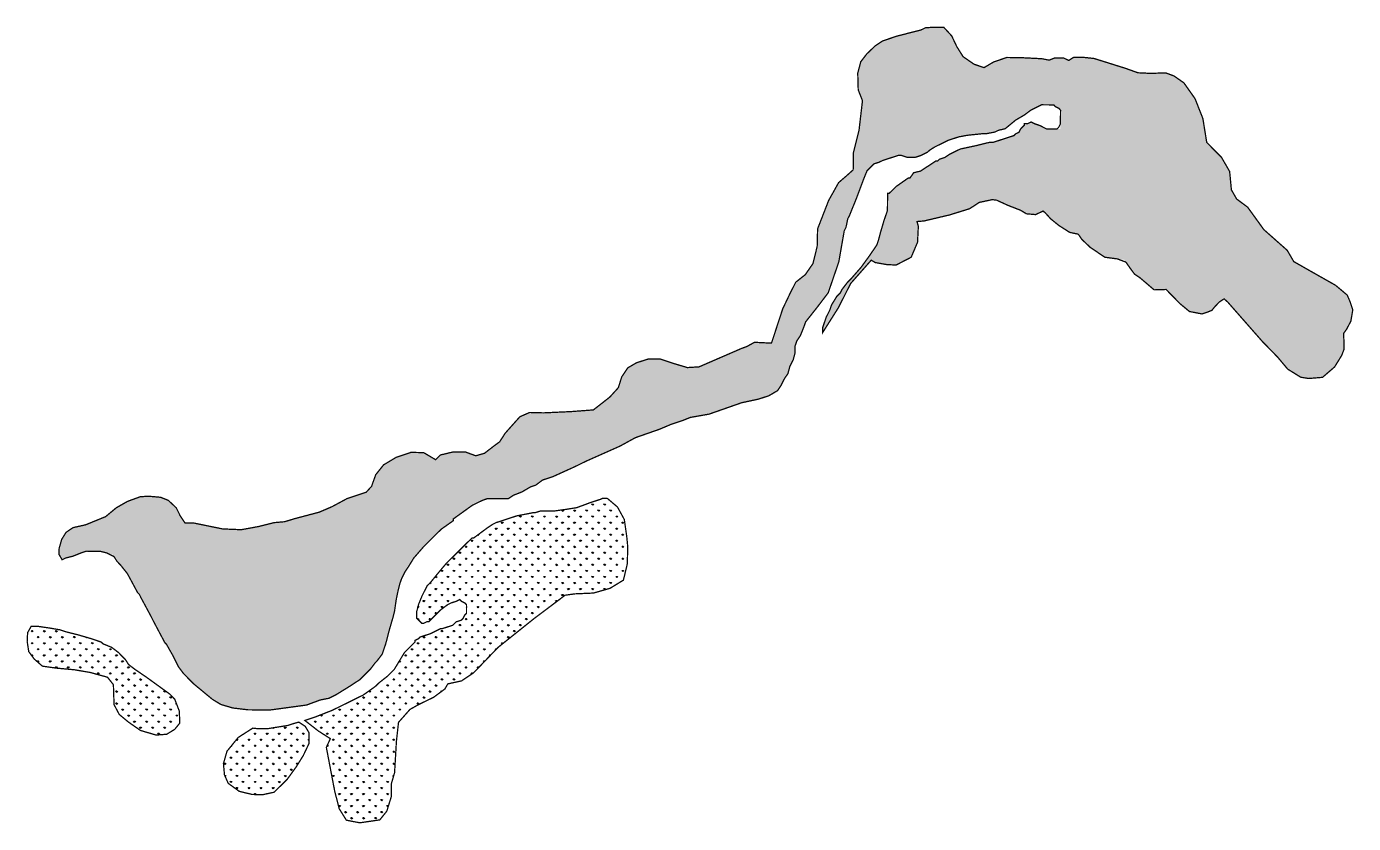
# Model space of a CAD drawing. Header units: metres. Extents: x 320779 to 338723, y 1791564 to 1830657.
# Drawn here: x 324860 to 327973, y 1817975 to 1819844 of the extents above; entities that cross this region are included whole.
import ezdxf

# ---------------------------------------------------------------- set-up
doc = ezdxf.new("R2010")
doc.units = ezdxf.units.M
doc.layers.add('MANGROOVES', color=112, linetype='Continuous')
pattern_1 = [(90, (0, 0), (-14.14213562, 14.14213562), [3.75, -24.53427126]), (45, (0, 0), (-14.14213562, 14.14213562), [3.75, -16.25]), (135, (0, 0), (-14.14213562, -14.14213562), [3.75, -16.25])]

msp = doc.modelspace()

# ---------------------------------------------------------------- hatches: boundary and pattern name
at = {"layer": 'MANGROOVES'}
h = msp.add_hatch(dxfattribs=at)
h.set_pattern_fill('GRASS', color=256, scale=20)
h.set_pattern_definition(pattern_1)
h.paths.add_polyline_path([(325364, 1818663.8), (325320, 1818665.6), (325253.6, 1818679.2), (325231.6, 1818679.7), (325220.5, 1818696.4), (325211.2, 1818715.2), (325192.5, 1818732.7), (325174.6, 1818739.8), (325146, 1818742.3), (325126.7, 1818741.1), (325096.7, 1818730.1), (325070.6, 1818715.2), (325045.7, 1818694.5), (324998.2, 1818675.1), (324969.2, 1818668.7), (324952.8, 1818657.6), (324942.6, 1818641.4), (324936.5, 1818620.3), (324936.2, 1818605.7), (324943.5, 1818593.3), (324952.2, 1818597.6), (324968.3, 1818601.5), (324998.5, 1818613.4), (325032.7, 1818613.2), (325061.6, 1818605.8), (325072.8, 1818588.9), (325080.7, 1818580.8), (325096.7, 1818560.6), (325120.6, 1818516.2), (325124.6, 1818512.2), (325128.6, 1818504.1), (325152.4, 1818459.8), (325156.4, 1818451.7), (325184.2, 1818399.3), (325188.2, 1818395.2), (325204.2, 1818367), (325208.1, 1818358.9), (325216.1, 1818342.8), (325228.1, 1818326.6), (325252, 1818302.4), (325296.1, 1818265.9), (325316.1, 1818253.8), (325344.2, 1818245.6), (325380.3, 1818241.3), (325432.6, 1818241.1), (325517.1, 1818252.6), (325549.3, 1818264.5), (325569.4, 1818268.4), (325585.6, 1818276.4), (325617.8, 1818296.3), (325642.1, 1818312.2), (325666.3, 1818336.2), (325678.5, 1818352.2), (325694.7, 1818372.3), (325702.8, 1818396.3), (325711.1, 1818428.5), (325719.3, 1818456.6), (325723.4, 1818472.6), (325727.5, 1818500.7), (325733.7, 1818530.9), (325739.9, 1818548.9), (325748, 1818565), (325756.1, 1818577), (325768.3, 1818597), (325792.6, 1818625), (325808.7, 1818641), (325812.8, 1818645), (325816.8, 1818649), (325833, 1818665), (325861.3, 1818684.9), (325861.3, 1818689), (325905.7, 1818720.9), (325937.9, 1818736.8), (325990.2, 1818736.5), (326002.3, 1818744.5), (326022.4, 1818752.4), (326042.6, 1818764.3), (326054.7, 1818768.3), (326070.8, 1818780.3), (326095, 1818788.2), (326147.4, 1818812), (326171.6, 1818823.9), (326252.2, 1818859.7), (326288.5, 1818879.6), (326344.9, 1818899.3), (326373.1, 1818911.2), (326397.3, 1818919.1), (326417.4, 1818927.1), (326461.7, 1818934.9), (326537.6, 1818961.5), (326577.3, 1818970), (326601.6, 1818977.9), (326621.9, 1818989.8), (326630.1, 1819001.9), (326638.3, 1819018), (326646.5, 1819030.1), (326650.7, 1819046.2), (326658.9, 1819062.3), (326663, 1819078.5), (326663.2, 1819100.7), (326675.5, 1819118.8), (326683.7, 1819139), (326687.9, 1819151.1), (326716.4, 1819187.2), (326740.9, 1819219.4), (326757.5, 1819267.8), (326765.8, 1819292), (326770, 1819316.2), (326778.5, 1819364.7), (326782.6, 1819372.7), (326786.8, 1819392.9), (326790.9, 1819400.9), (326807.3, 1819441.3), (326823.9, 1819485.6), (326832.1, 1819505.8), (326848.4, 1819521.8), (326860.5, 1819525.7), (326868.7, 1819529.7), (326880.8, 1819533.7), (326893, 1819537.6), (326909.2, 1819542.9), (326925.3, 1819537.4), (326945.5, 1819537.2), (326957.7, 1819541.2), (326973.9, 1819549.1), (326978, 1819553.1), (326990.2, 1819561.1), (327022.7, 1819577.1), (327047, 1819585), (327067.2, 1819588.8), (327103.6, 1819592.6), (327111.7, 1819592.5), (327132, 1819596.4), (327140.1, 1819600.4), (327156.3, 1819604.3), (327180.7, 1819624.4), (327201, 1819636.3), (327217.2, 1819648.3), (327241.6, 1819660.3), (327269.9, 1819660.1), (327273.9, 1819656), (327286, 1819649.8), (327285.6, 1819603.3), (327253.3, 1819603.6), (327237.2, 1819611.8), (327215.4, 1819619.2), (327200.8, 1819612.1), (327192.7, 1819604.1), (327188.5, 1819596), (327180.4, 1819592), (327176.4, 1819588), (327127.7, 1819572.2), (327119.6, 1819572.3), (327103.4, 1819568.4), (327087.2, 1819564.4), (327050.8, 1819556.6), (327026.4, 1819544.7), (327014.3, 1819536.7), (327002.1, 1819532.7), (326998, 1819528.7), (326994, 1819528.8), (326981.8, 1819520.8), (326957.4, 1819504.8), (326941.2, 1819500.9), (326933, 1819488.8), (326929, 1819488.8), (326900.5, 1819468.8), (326880.2, 1819448.8), (326879.9, 1819412.4), (326871.6, 1819388.2), (326863.3, 1819360), (326856.6, 1819334.1), (326838.7, 1819307.6), (326818.2, 1819279.4), (326793.7, 1819251.3), (326785.6, 1819243.3), (326773.3, 1819227.2), (326769.2, 1819219.2), (326761.1, 1819211.1), (326748.8, 1819191), (326744.7, 1819178.9), (326736.5, 1819162.8), (326732.3, 1819150.7), (326728.2, 1819138.6), (326728.1, 1819126.5), (326764.8, 1819184.4), (326793.5, 1819241.1), (326841.9, 1819295.9), (326851.3, 1819290.3), (326879.2, 1819285.4), (326900.4, 1819284.6), (326935.6, 1819302.8), (326950.5, 1819337.9), (326952.4, 1819375.4), (326949.2, 1819386.5), (326965.4, 1819387.8), (327025.6, 1819402), (327072.7, 1819416.6), (327095.4, 1819431.4), (327131, 1819438.9), (327162.7, 1819424.4), (327192.2, 1819413), (327205.9, 1819404.7), (327227.4, 1819402.8), (327246, 1819411.5), (327262.9, 1819392.8), (327282.4, 1819377.1), (327307.5, 1819361.1), (327327.7, 1819356.8), (327335.6, 1819345), (327356, 1819325.7), (327390, 1819302.8), (327435.6, 1819296.7), (327450.8, 1819275.1), (327459.6, 1819263.3), (327472.9, 1819254.2), (327505.6, 1819226.3), (327533.7, 1819227.2), (327566.1, 1819194.1), (327588.5, 1819175.5), (327618.2, 1819169.8), (327629.2, 1819173.5), (327641, 1819178.2), (327655.6, 1819195.9), (327669.9, 1819205.2), (327678.8, 1819197.1), (327699.1, 1819174), (327759.4, 1819105.4), (327795.3, 1819068.6), (327819, 1819040.4), (327849.6, 1819021.4), (327868.3, 1819018.4), (327900.7, 1819021.1), (327929, 1819045.5), (327945.4, 1819072), (327950.8, 1819085.8), (327950.8, 1819108.7), (327950.2, 1819124.2), (327957.2, 1819134), (327967.2, 1819152.9), (327971.7, 1819179.3), (327966, 1819196.8), (327958.7, 1819214), (327931.3, 1819237), (327881.6, 1819265.1), (327833.2, 1819292.6), (327817.9, 1819319), (327763, 1819367.6), (327725, 1819420.2), (327699.3, 1819439.3), (327686.9, 1819460.8), (327682.8, 1819503.9), (327663.8, 1819536.8), (327629, 1819572.1), (327620, 1819628), (327601.6, 1819674.7), (327575.4, 1819711.8), (327552.1, 1819728), (327532.8, 1819735.2), (327497.8, 1819734), (327467.6, 1819735.4), (327438.5, 1819745.8), (327403.4, 1819756.8), (327364.8, 1819768.9), (327337.1, 1819771.9), (327316.2, 1819771.3), (327305.2, 1819764.3), (327293.6, 1819769.9), (327273, 1819770.4), (327259.3, 1819765), (327242.2, 1819768.4), (327194.3, 1819770.8), (327159.8, 1819771.3), (327128.7, 1819760.6), (327106.6, 1819747.5), (327083, 1819755.5), (327057.4, 1819773.2), (327042.7, 1819796.6), (327030.6, 1819822), (327012, 1819842.1), (326990, 1819842.3), (326969.2, 1819841), (326958.6, 1819835.8), (326901.3, 1819821.2), (326868.3, 1819809.9), (326850.8, 1819798.2), (326831.2, 1819779.4), (326817.3, 1819761.3), (326810.2, 1819734.5), (326811.3, 1819695.4), (326821.3, 1819669.9), (326813.2, 1819600.4), (326799.8, 1819546.9), (326799.5, 1819507.7), (326783.1, 1819493.1), (326765.4, 1819477.9), (326741.9, 1819435.9), (326716, 1819369.3), (326715, 1819328.1), (326705.1, 1819287.9), (326687.2, 1819262), (326664.8, 1819244.3), (326651.9, 1819219), (326634.2, 1819181.9), (326607.8, 1819101.3), (326568.1, 1819103.3), (326549.3, 1819093.1), (326537.8, 1819089), (326437.9, 1819045.7), (326410.6, 1819044), (326377.6, 1819053.8), (326347.4, 1819063.9), (326318.5, 1819064), (326291.1, 1819055.3), (326270.7, 1819043.4), (326256.5, 1819022.4), (326248.5, 1818996.9), (326228.4, 1818974.7), (326189.9, 1818944.7), (326137.8, 1818940.8), (326072.9, 1818937.8), (326040.3, 1818938.7), (326017.5, 1818928.7), (326001.2, 1818910.5), (325983.2, 1818890.3), (325970, 1818869.9), (325957.5, 1818860.8), (325934.5, 1818843), (325913.9, 1818837.1), (325890.5, 1818845.8), (325860.3, 1818846), (325830.6, 1818838.9), (325819.9, 1818827.9), (325791.8, 1818844.5), (325762, 1818845.2), (325727.6, 1818833.7), (325697.8, 1818815.9), (325679.2, 1818792.6), (325669.5, 1818765.5), (325657, 1818751.7), (325612.3, 1818736.9), (325576.8, 1818717.8), (325546.7, 1818704.9), (325489.9, 1818689.9), (325465.4, 1818682.5), (325440.4, 1818680.3), (325405.2, 1818671.4)])
h = msp.add_hatch(dxfattribs=at)
h.set_pattern_fill('GRASS', color=256, scale=20)
h.set_pattern_definition(pattern_1)
h.paths.add_polyline_path([(326229, 1818526.3), (326260.4, 1818545.5), (326269.5, 1818583.5), (326270.6, 1818623.3), (326268.2, 1818647.9), (326262.5, 1818687.7), (326246.5, 1818717), (326222.9, 1818737), (326211.3, 1818737.3), (326207.3, 1818735.3), (326183.1, 1818727.4), (326150.9, 1818715.5), (326126.7, 1818711.6), (326098.6, 1818707.7), (326066.4, 1818707.9), (326054.3, 1818704), (326050.3, 1818704), (326030.2, 1818700.1), (326010.1, 1818696.2), (325985.9, 1818688.3), (325973.8, 1818684.3), (325961.7, 1818680.4), (325953.7, 1818676.4), (325941.6, 1818668.4), (325909.3, 1818644.5), (325905.2, 1818644.5), (325872.9, 1818612.5), (325844.6, 1818584.5), (325824.4, 1818560.5), (325808.2, 1818540.5), (325800.1, 1818532.5), (325787.9, 1818508.4), (325779.7, 1818488.4), (325775.6, 1818472.3), (325775.6, 1818464.3), (325775.5, 1818456.2), (325783.5, 1818448.2), (325787.5, 1818444.1), (325791.5, 1818444.1), (325799.6, 1818448.1), (325803.6, 1818448), (325811.7, 1818456), (325823.8, 1818468), (325831.9, 1818476), (325848.1, 1818488), (325856.1, 1818492), (325868.2, 1818495.9), (325876.3, 1818499.9), (325880.3, 1818495.9), (325888.3, 1818491.8), (325892.3, 1818487.8), (325892.3, 1818483.7), (325892.3, 1818479.7), (325892.2, 1818467.6), (325888.1, 1818463.6), (325884.1, 1818455.6), (325880, 1818451.6), (325868, 1818447.7), (325859.9, 1818439.7), (325835.7, 1818431.8), (325831.7, 1818431.8), (325823.6, 1818427.8), (325815.6, 1818423.9), (325807.5, 1818419.9), (325783.3, 1818412), (325779.3, 1818408), (325771.2, 1818404), (325771.2, 1818400), (325746.9, 1818376), (325722.6, 1818335.9), (325706.4, 1818319.9), (325686.2, 1818304), (325678.1, 1818296), (325649.9, 1818276), (325585.4, 1818244.2), (325577.3, 1818240.2), (325537, 1818224.4), (325512.9, 1818216.5), (325544.8, 1818191.6), (325572.8, 1818173.7), (325563.4, 1818153.4), (325582.8, 1818051.5), (325593.6, 1818009.3), (325610.4, 1817982.5), (325641.8, 1817976.4), (325688.8, 1817983.2), (325705.2, 1818003.6), (325716, 1818038.3), (325716.2, 1818068.9), (325723.5, 1818093.8), (325727.8, 1818167.4), (325732.7, 1818211.9), (325759.5, 1818242.2), (325777.7, 1818252.5), (325815.5, 1818271), (325841.6, 1818290.3), (325848.4, 1818302.2), (325880.7, 1818309.2), (325908.8, 1818328.1), (325937.4, 1818357.7), (325966.5, 1818388), (326050.9, 1818455.4), (326123.6, 1818510.1), (326146.3, 1818513.3), (326190.2, 1818515.2)])
h = msp.add_hatch(dxfattribs=at)
h.set_pattern_fill('GRASS', color=256, scale=20)
h.set_pattern_definition(pattern_1)
h.paths.add_polyline_path([(325167.6, 1818298.8), (325139.6, 1818319.1), (325115.5, 1818335.3), (325099.5, 1818347.5), (325091.6, 1818359.6), (325087.6, 1818363.6), (325079.6, 1818371.7), (325075.6, 1818375.8), (325059.6, 1818387.9), (325039.5, 1818396.1), (325035.5, 1818400.1), (325011.4, 1818408.3), (324983.3, 1818416.5), (324951.2, 1818424.7), (324939.2, 1818428.8), (324915.1, 1818433), (324887, 1818437.1), (324878.9, 1818437.2), (324870.9, 1818437.2), (324862.5, 1818422.3), (324861.5, 1818401.5), (324865.2, 1818377.8), (324878.2, 1818360.3), (324897.2, 1818343.8), (324929.1, 1818339.2), (324972.2, 1818335.3), (325009.2, 1818329), (325049.9, 1818317.8), (325063.8, 1818300.3), (325065.3, 1818253.5), (325077.5, 1818230.5), (325098.8, 1818212.8), (325127.4, 1818192.9), (325164.3, 1818182.1), (325188.9, 1818184.1), (325207.6, 1818195.5), (325219.4, 1818210.1), (325218.5, 1818238.2), (325207.6, 1818266.4), (325199.6, 1818274.5), (325195.6, 1818278.6)])
h = msp.add_hatch(dxfattribs=at)
h.set_pattern_fill('GRASS', color=256, scale=20)
h.set_pattern_definition(pattern_1)
h.paths.add_polyline_path([(325493, 1818108), (325509.3, 1818134.2), (325522.6, 1818162.1), (325522.8, 1818187.5), (325513.9, 1818202.5), (325498.8, 1818212.5), (325484.7, 1818208.6), (325472.6, 1818204.6), (325424.3, 1818196.9), (325404.2, 1818197), (325390.8, 1818198.4), (325356.7, 1818176.6), (325330.2, 1818144.1), (325322, 1818115.3), (325324.4, 1818088.6), (325333.2, 1818069), (325359, 1818050.2), (325389.5, 1818042.8), (325414.1, 1818042.3), (325440.9, 1818048.1), (325471.6, 1818078.4)])

# ---------------------------------------------------------------- linework, layer by layer
at = {"layer": 'MANGROOVES', "flags": 128}
msp.add_lwpolyline([(326536.8, 1818961.2, 3.03, 3.03, 0), (326540.9, 1818962.2, 3.03, 3.03, 0), (326577.3, 1818970, 3.03, 3.03, 0), (326601.6, 1818977.9, 3.03, 3.03, 0), (326621.9, 1818989.8, 3.03, 3.03, 0), (326630.1, 1819001.9, 3.03, 3.03, 0), (326638.3, 1819018, 3.03, 3.03, 0), (326646.5, 1819030.1, 3.03, 3.03, 0), (326650.7, 1819046.2, 3.03, 3.03, 0), (326658.9, 1819062.3, 3.03, 3.03, 0), (326663, 1819078.5, 3.03, 3.03, 0), (326663.2, 1819094.6, 3.03, 3.03, 0), (326667.3, 1819106.7, 3.03, 3.03, 0), (326675.5, 1819118.8, 3.03, 3.03, 0), (326683.7, 1819139, 3.03, 3.03, 0), (326687.9, 1819151.1, 3.03, 3.03, 0), (326716.4, 1819187.2, 3.03, 3.03, 0), (326740.9, 1819219.4, 3.03, 3.03, 0), (326757.5, 1819267.8, 3.03, 3.03, 0), (326765.8, 1819292, 3.03, 3.03, 0), (326770, 1819316.2, 3.03, 3.03, 0), (326778.5, 1819364.7, 3.03, 3.03, 0), (326782.6, 1819372.7, 3.03, 3.03, 0), (326786.8, 1819392.9, 3.03, 3.03, 0), (326790.9, 1819400.9, 3.03, 3.03, 0), (326807.3, 1819441.3, 3.03, 3.03, 0), (326823.9, 1819485.6, 3.03, 3.03, 0), (326832.1, 1819505.8, 3.03, 3.03, 0), (326840.2, 1819513.8, 3.03, 3.03, 0), (326848.4, 1819521.8, 3.03, 3.03, 0), (326860.5, 1819525.7, 3.03, 3.03, 0), (326868.7, 1819529.7, 3.03, 3.03, 0), (326880.8, 1819533.7, 3.03, 3.03, 0), (326893, 1819537.6, 3.03, 3.03, 0), (326905.1, 1819541.6, 3.03, 3.03, 0), (326913.2, 1819541.5, 3.03, 3.03, 0), (326925.3, 1819537.4, 3.03, 3.03, 0), (326945.5, 1819537.2, 3.03, 3.03, 0), (326957.7, 1819541.2, 3.03, 3.03, 0), (326973.9, 1819549.1, 3.03, 3.03, 0), (326978, 1819553.1, 3.03, 3.03, 0), (326990.2, 1819561.1, 3.03, 3.03, 0), (327022.7, 1819577.1, 3.03, 3.03, 0), (327047, 1819585, 3.03, 3.03, 0), (327067.2, 1819588.8, 3.03, 3.03, 0), (327103.6, 1819592.6, 3.03, 3.03, 0), (327111.7, 1819592.5, 3.03, 3.03, 0), (327132, 1819596.4, 3.03, 3.03, 0), (327140.1, 1819600.4, 3.03, 3.03, 0), (327156.3, 1819604.3, 3.03, 3.03, 0), (327180.7, 1819624.4, 3.03, 3.03, 0), (327201, 1819636.3, 3.03, 3.03, 0), (327217.2, 1819648.3, 3.03, 3.03, 0), (327241.6, 1819660.3, 3.03, 3.03, 0), (327269.9, 1819660.1, 3.03, 3.03, 0), (327273.9, 1819656, 3.03, 3.03, 0), (327282, 1819651.9, 3.03, 3.03, 0), (327286, 1819647.8, 3.03, 3.03, 0), (327285.7, 1819615.5, 3.03, 3.03, 0), (327281.6, 1819607.4, 3.03, 3.03, 0), (327277.5, 1819603.4, 3.03, 3.03, 0), (327253.3, 1819603.6, 3.03, 3.03, 0), (327237.2, 1819611.8, 3.03, 3.03, 0), (327225.1, 1819615.9, 3.03, 3.03, 0), (327217, 1819620, 3.03, 3.03, 0), (327208.9, 1819616.1, 3.03, 3.03, 0), (327200.8, 1819616.1, 3.03, 3.03, 0), (327200.8, 1819612.1, 3.03, 3.03, 0), (327192.7, 1819604.1, 3.03, 3.03, 0), (327188.5, 1819596, 3.03, 3.03, 0), (327180.4, 1819592, 3.03, 3.03, 0), (327176.4, 1819588, 3.03, 3.03, 0), (327127.7, 1819572.2, 3.03, 3.03, 0), (327119.6, 1819572.3, 3.03, 3.03, 0), (327103.4, 1819568.4, 3.03, 3.03, 0), (327087.2, 1819564.4, 3.03, 3.03, 0), (327050.8, 1819556.6, 3.03, 3.03, 0), (327026.4, 1819544.7, 3.03, 3.03, 0), (327014.3, 1819536.7, 3.03, 3.03, 0), (327002.1, 1819532.7, 3.03, 3.03, 0), (326998, 1819528.7, 3.03, 3.03, 0), (326994, 1819528.8, 3.03, 3.03, 0), (326981.8, 1819520.8, 3.03, 3.03, 0), (326957.4, 1819504.8, 3.03, 3.03, 0), (326941.2, 1819500.9, 3.03, 3.03, 0), (326933, 1819488.8, 3.03, 3.03, 0), (326929, 1819488.8, 3.03, 3.03, 0), (326900.5, 1819468.8, 3.03, 3.03, 0), (326884.2, 1819452.8, 3.03, 3.03, 0), (326880.2, 1819452.8, 3.03, 3.03, 0), (326879.9, 1819412.4, 3.03, 3.03, 0), (326871.6, 1819388.2, 3.03, 3.03, 0), (326863.3, 1819360, 3.03, 3.03, 0), (326859.1, 1819343.8, 3.03, 3.03, 0), (326855, 1819331.7, 3.03, 3.03, 0), (326838.7, 1819307.6, 3.03, 3.03, 0), (326818.2, 1819279.4, 3.03, 3.03, 0), (326793.7, 1819251.3, 3.03, 3.03, 0), (326785.6, 1819243.3, 3.03, 3.03, 0), (326773.3, 1819227.2, 3.03, 3.03, 0), (326769.2, 1819219.2, 3.03, 3.03, 0), (326761.1, 1819211.1, 3.03, 3.03, 0), (326748.8, 1819191, 3.03, 3.03, 0), (326744.7, 1819178.9, 3.03, 3.03, 0), (326736.5, 1819162.8, 3.03, 3.03, 0), (326732.3, 1819150.7, 3.03, 3.03, 0), (326728.2, 1819138.6, 3.03, 3.03, 0), (326728.1, 1819126.5, 3.03, 3.03, 0), (326764.8, 1819184.4, 3.03, 3.03, 0), (326793.5, 1819241.1, 3.03, 3.03, 0), (326841.9, 1819295.9, 3.03, 3.03, 0), (326851.3, 1819290.3, 3.03, 3.03, 0), (326879.2, 1819285.4, 3.03, 3.03, 0), (326900.4, 1819284.6, 3.03, 3.03, 0), (326935.6, 1819302.8, 3.03, 3.03, 0), (326950.5, 1819337.9, 3.03, 3.03, 0), (326952.4, 1819375.4, 3.03, 3.03, 0), (326949.2, 1819386.5, 3.03, 3.03, 0), (326965.4, 1819387.8, 3.03, 3.03, 0), (327025.6, 1819402, 3.03, 3.03, 0), (327072.7, 1819416.6, 3.03, 3.03, 0), (327095.4, 1819431.4, 3.03, 3.03, 0), (327126.1, 1819437.9, 3.03, 3.03, 0), (327136.1, 1819436.6, 3.03, 3.03, 0), (327162.7, 1819424.4, 3.03, 3.03, 0), (327192.2, 1819413, 3.03, 3.03, 0), (327205.9, 1819404.7, 3.03, 3.03, 0), (327227.4, 1819402.8, 3.03, 3.03, 0), (327245.1, 1819411.1, 3.03, 3.03, 0), (327250.4, 1819406.7, 3.03, 3.03, 0), (327262.9, 1819392.8, 3.03, 3.03, 0), (327282.4, 1819377.1, 3.03, 3.03, 0), (327307.5, 1819361.1, 3.03, 3.03, 0), (327327.7, 1819356.8, 3.03, 3.03, 0), (327335.6, 1819345, 3.03, 3.03, 0), (327356, 1819325.7, 3.03, 3.03, 0), (327390, 1819302.8, 3.03, 3.03, 0), (327419.8, 1819298.8, 3.03, 3.03, 0), (327439.4, 1819291.3, 3.03, 3.03, 0), (327450.8, 1819275.1, 3.03, 3.03, 0), (327459.6, 1819263.3, 3.03, 3.03, 0), (327472.9, 1819254.2, 3.03, 3.03, 0), (327505.6, 1819226.3, 3.03, 3.03, 0), (327533.7, 1819227.2, 3.03, 3.03, 0), (327566.1, 1819194.1, 3.03, 3.03, 0), (327588.5, 1819175.5, 3.03, 3.03, 0), (327618.2, 1819169.8, 3.03, 3.03, 0), (327629.2, 1819173.5, 3.03, 3.03, 0), (327641, 1819178.2, 3.03, 3.03, 0), (327648.2, 1819186.9, 3.03, 3.03, 0), (327658.5, 1819197.8, 3.03, 3.03, 0), (327669.9, 1819205.2, 3.03, 3.03, 0), (327678.8, 1819197.1, 3.03, 3.03, 0), (327699.1, 1819174, 3.03, 3.03, 0), (327759.4, 1819105.4, 3.03, 3.03, 0), (327795.3, 1819068.6, 3.03, 3.03, 0), (327819, 1819040.4, 3.03, 3.03, 0), (327849.6, 1819021.4, 3.03, 3.03, 0), (327868.3, 1819018.4, 3.03, 3.03, 0), (327900.7, 1819021.1, 3.03, 3.03, 0), (327929, 1819045.5, 3.03, 3.03, 0), (327945.4, 1819072, 3.03, 3.03, 0), (327950.8, 1819085.8, 3.03, 3.03, 0), (327950.8, 1819108.7, 3.03, 3.03, 0), (327950.2, 1819124.2, 3.03, 3.03, 0), (327957.2, 1819134, 3.03, 3.03, 0), (327967.2, 1819152.9, 3.03, 3.03, 0), (327971.7, 1819179.3, 3.03, 3.03, 0), (327966, 1819196.8, 3.03, 3.03, 0), (327958.7, 1819214, 3.03, 3.03, 0), (327931.3, 1819237, 3.03, 3.03, 0), (327881.6, 1819265.1, 3.03, 3.03, 0), (327833.2, 1819292.6, 3.03, 3.03, 0), (327817.9, 1819319, 3.03, 3.03, 0), (327763, 1819367.6, 3.03, 3.03, 0), (327725, 1819420.2, 3.03, 3.03, 0), (327699.3, 1819439.3, 3.03, 3.03, 0), (327686.9, 1819460.8, 3.03, 3.03, 0), (327682.8, 1819503.9, 3.03, 3.03, 0), (327663.8, 1819536.8, 3.03, 3.03, 0), (327629, 1819572.1, 3.03, 3.03, 0), (327620, 1819628, 3.03, 3.03, 0), (327601.6, 1819674.7, 3.03, 3.03, 0), (327575.4, 1819711.8, 3.03, 3.03, 0), (327552.1, 1819728, 3.03, 3.03, 0), (327532.8, 1819735.2, 3.03, 3.03, 0), (327497.8, 1819734, 3.03, 3.03, 0), (327467.6, 1819735.4, 3.03, 3.03, 0), (327438.5, 1819745.8, 3.03, 3.03, 0), (327403.4, 1819756.8, 3.03, 3.03, 0), (327364.8, 1819768.9, 3.03, 3.03, 0), (327337.1, 1819771.9, 3.03, 3.03, 0), (327316.2, 1819771.3, 3.03, 3.03, 0), (327305.2, 1819764.3, 3.03, 3.03, 0), (327293.6, 1819769.9, 3.03, 3.03, 0), (327273, 1819770.4, 3.03, 3.03, 0), (327259.3, 1819765, 3.03, 3.03, 0), (327242.2, 1819768.4, 3.03, 3.03, 0), (327194.3, 1819770.8, 3.03, 3.03, 0), (327159.8, 1819771.3, 3.03, 3.03, 0), (327128.7, 1819760.6, 3.03, 3.03, 0), (327106.6, 1819747.5, 3.03, 3.03, 0), (327083, 1819755.5, 3.03, 3.03, 0), (327057.4, 1819773.2, 3.03, 3.03, 0), (327042.7, 1819796.6, 3.03, 3.03, 0), (327030.6, 1819822, 3.03, 3.03, 0), (327012, 1819842.1, 3.03, 3.03, 0), (326990, 1819842.3, 3.03, 3.03, 0), (326969.2, 1819841, 3.03, 3.03, 0), (326958.6, 1819835.8, 3.03, 3.03, 0), (326901.3, 1819821.2, 3.03, 3.03, 0), (326868.3, 1819809.9, 3.03, 3.03, 0), (326850.8, 1819798.2, 3.03, 3.03, 0), (326831.2, 1819779.4, 3.03, 3.03, 0), (326817.3, 1819761.3, 3.03, 3.03, 0), (326810.2, 1819734.5, 3.03, 3.03, 0), (326811.3, 1819695.4, 3.03, 3.03, 0), (326821.3, 1819669.9, 3.03, 3.03, 0), (326813.2, 1819600.4, 3.03, 3.03, 0), (326799.8, 1819546.9, 3.03, 3.03, 0), (326799.5, 1819507.7, 3.03, 3.03, 0), (326783.1, 1819493.1, 3.03, 3.03, 0), (326765.4, 1819477.9, 3.03, 3.03, 0), (326741.9, 1819435.9, 3.03, 3.03, 0), (326716, 1819369.3, 3.03, 3.03, 0), (326715, 1819328.1, 3.03, 3.03, 0), (326705.1, 1819287.9, 3.03, 3.03, 0), (326687.2, 1819262, 3.03, 3.03, 0), (326664.8, 1819244.3, 3.03, 3.03, 0), (326651.9, 1819219, 3.03, 3.03, 0), (326634.2, 1819181.9, 3.03, 3.03, 0), (326607.8, 1819101.3, 3.03, 3.03, 0), (326568.1, 1819103.3, 3.03, 3.03, 0), (326549.3, 1819093.1, 3.03, 3.03, 0), (326537.8, 1819089, 3.02, 3.02, 0), (326437.9, 1819045.7, 3.02, 3.02, 0), (326410.6, 1819044, 3.02, 3.02, 0), (326377.6, 1819053.8, 3.02, 3.02, 0), (326347.4, 1819063.9, 3.02, 3.02, 0), (326318.5, 1819064, 3.02, 3.02, 0), (326291.1, 1819055.3, 3.02, 3.02, 0), (326270.7, 1819043.4, 3.02, 3.02, 0), (326256.5, 1819022.4, 3.02, 3.02, 0), (326248.5, 1818996.9, 3.02, 3.02, 0), (326228.4, 1818974.7, 3.02, 3.02, 0), (326189.9, 1818944.7, 3.02, 3.02, 0), (326137.8, 1818940.8, 3.02, 3.02, 0), (326072.9, 1818937.8, 3.02, 3.02, 0), (326040.3, 1818938.7, 3.02, 3.02, 0), (326017.5, 1818928.7, 3.02, 3.02, 0), (326001.2, 1818910.5, 3.02, 3.02, 0), (325983.2, 1818890.3, 3.02, 3.02, 0), (325970, 1818869.9, 3.02, 3.02, 0), (325957.5, 1818860.8, 3.02, 3.02, 0), (325934.5, 1818843, 3.02, 3.02, 0), (325913.9, 1818837.1, 3.02, 3.02, 0), (325890.5, 1818845.8, 3.02, 3.02, 0), (325860.3, 1818846, 3.02, 3.02, 0), (325830.6, 1818838.9, 3.02, 3.02, 0), (325819.9, 1818827.9, 3.02, 3.02, 0), (325791.8, 1818844.5, 3.02, 3.02, 0), (325762, 1818845.2, 3.02, 3.02, 0), (325727.6, 1818833.7, 3.02, 3.02, 0), (325697.8, 1818815.9, 3.02, 3.02, 0), (325679.2, 1818792.6, 3.02, 3.02, 0), (325669.5, 1818765.5, 3.02, 3.02, 0), (325657, 1818751.7, 3.02, 3.02, 0), (325612.3, 1818736.9, 3.02, 3.02, 0), (325576.8, 1818717.8, 3.02, 3.02, 0), (325546.7, 1818704.9, 3.02, 3.02, 0), (325489.9, 1818689.9, 3.02, 3.02, 0), (325465.4, 1818682.5, 3.02, 3.02, 0), (325440.4, 1818680.3, 3.02, 3.02, 0), (325405.2, 1818671.4, 3.02, 3.02, 0), (325364, 1818663.8, 3.02, 3.02, 0), (325320, 1818665.6, 3.02, 3.02, 0), (325253.6, 1818679.2, 3.02, 3.02, 0), (325231.6, 1818679.7, 3.02, 3.02, 0), (325220.5, 1818696.4, 3.02, 3.02, 0), (325211.2, 1818715.2, 3.02, 3.02, 0), (325192.5, 1818732.7, 3.02, 3.02, 0), (325174.6, 1818739.8, 3.02, 3.02, 0), (325146, 1818742.3, 3.02, 3.02, 0), (325126.7, 1818741.1, 3.02, 3.02, 0), (325096.7, 1818730.1, 3.02, 3.02, 0), (325070.6, 1818715.2, 3.02, 3.02, 0), (325045.7, 1818694.5, 3.02, 3.02, 0), (324998.2, 1818675.1, 3.02, 3.02, 0), (324969.2, 1818668.7, 3.02, 3.02, 0), (324952.8, 1818657.6, 3.02, 3.02, 0), (324942.6, 1818641.4, 3.02, 3.02, 0), (324936.5, 1818620.3, 3.02, 3.02, 0), (324936.2, 1818605.7, 3.02, 3.02, 0), (324943.5, 1818593.3, 3.02, 3.02, 0), (324952.2, 1818597.6, 3.02, 3.02, 0), (324968.3, 1818601.5, 3.02, 3.02, 0), (324988.4, 1818609.5, 3.02, 3.02, 0), (325000.5, 1818613.4, 3.02, 3.02, 0), (325032.7, 1818613.2, 3.02, 3.02, 0), (325048.7, 1818609.1, 3.02, 3.02, 0), (325064.8, 1818601, 3.02, 3.02, 0), (325072.8, 1818588.9, 3.02, 3.02, 0), (325080.7, 1818580.8, 3.02, 3.02, 0), (325096.7, 1818560.6, 3.02, 3.02, 0), (325120.6, 1818516.2, 3.02, 3.02, 0), (325124.6, 1818512.2, 3.02, 3.02, 0), (325128.6, 1818504.1, 3.02, 3.02, 0), (325152.4, 1818459.8, 3.02, 3.02, 0), (325156.4, 1818451.7, 3.02, 3.02, 0), (325184.2, 1818399.3, 3.02, 3.02, 0), (325188.2, 1818395.2, 3.02, 3.02, 0), (325204.2, 1818367, 3.02, 3.02, 0), (325208.1, 1818358.9, 3.02, 3.02, 0), (325216.1, 1818342.8, 3.02, 3.02, 0), (325228.1, 1818326.6, 3.02, 3.02, 0), (325252, 1818302.4, 3.02, 3.02, 0), (325296.1, 1818265.9, 3.02, 3.02, 0), (325316.1, 1818253.8, 3.02, 3.02, 0), (325344.2, 1818245.6, 3.02, 3.02, 0), (325380.3, 1818241.3, 3.02, 3.02, 0), (325432.6, 1818241.1, 3.02, 3.02, 0), (325517.1, 1818252.6, 3.02, 3.02, 0), (325549.3, 1818264.5, 3.02, 3.02, 0), (325569.4, 1818268.4, 3.02, 3.02, 0), (325585.6, 1818276.4, 3.02, 3.02, 0), (325617.8, 1818296.3, 3.02, 3.02, 0), (325642.1, 1818312.2, 3.02, 3.02, 0), (325666.3, 1818336.2, 3.02, 3.02, 0), (325678.5, 1818352.2, 3.02, 3.02, 0), (325682.5, 1818356.2, 3.02, 3.02, 0), (325694.7, 1818372.3, 3.02, 3.02, 0), (325698.7, 1818384.3, 3.02, 3.02, 0), (325702.8, 1818396.3, 3.02, 3.02, 0), (325711.1, 1818428.5, 3.02, 3.02, 0), (325719.3, 1818456.6, 3.02, 3.02, 0), (325723.4, 1818472.6, 3.02, 3.02, 0), (325727.5, 1818500.7, 3.02, 3.02, 0), (325731.7, 1818520.8, 3.02, 3.02, 0), (325735.8, 1818536.9, 3.02, 3.02, 0), (325739.9, 1818548.9, 3.02, 3.02, 0), (325748, 1818565, 3.02, 3.02, 0), (325756.1, 1818577, 3.02, 3.02, 0), (325768.3, 1818597, 3.02, 3.02, 0), (325792.6, 1818625, 3.02, 3.02, 0), (325796.6, 1818629, 3.02, 3.02, 0), (325808.7, 1818641, 3.02, 3.02, 0), (325812.8, 1818645, 3.02, 3.02, 0), (325816.8, 1818649, 3.02, 3.02, 0), (325829, 1818661, 3.02, 3.02, 0), (325833, 1818665, 3.02, 3.02, 0), (325861.3, 1818684.9, 3.02, 3.02, 0), (325861.3, 1818689, 3.02, 3.02, 0), (325905.7, 1818720.9, 3.02, 3.02, 0), (325929.9, 1818732.8, 3.02, 3.02, 0), (325941.9, 1818736.8, 3.02, 3.02, 0), (325990.2, 1818736.5, 3.02, 3.02, 0), (326002.3, 1818744.5, 3.02, 3.02, 0), (326022.4, 1818752.4, 3.02, 3.02, 0), (326042.6, 1818764.3, 3.02, 3.02, 0), (326054.7, 1818768.3, 3.02, 3.02, 0), (326070.8, 1818780.3, 3.02, 3.02, 0), (326095, 1818788.2, 3.02, 3.02, 0), (326147.4, 1818812, 3.02, 3.02, 0), (326171.6, 1818823.9, 3.02, 3.02, 0), (326252.2, 1818859.7, 3.02, 3.02, 0), (326288.5, 1818879.6, 3.02, 3.02, 0), (326344.9, 1818899.3, 3.02, 3.02, 0), (326373.1, 1818911.2, 3.02, 3.02, 0), (326397.3, 1818919.1, 3.02, 3.02, 0), (326417.4, 1818927.1, 3.02, 3.02, 0), (326461.7, 1818934.9, 3.02, 3.02, 0)], format="xyseb", close=True, dxfattribs=at)
at = {"layer": 'MANGROOVES', "const_width": 3.02, "flags": 128}
for points in [[(326229, 1818526.3), (326260.4, 1818545.5), (326269.5, 1818583.5), (326270.6, 1818623.3), (326268.2, 1818647.9), (326262.5, 1818687.7), (326246.5, 1818717), (326222.9, 1818737), (326211.3, 1818737.3), (326207.3, 1818735.3), (326183.1, 1818727.4), (326150.9, 1818715.5), (326126.7, 1818711.6), (326098.6, 1818707.7), (326066.4, 1818707.9), (326054.3, 1818704), (326050.3, 1818704), (326030.2, 1818700.1), (326010.1, 1818696.2), (325985.9, 1818688.3), (325973.8, 1818684.3), (325961.7, 1818680.4), (325953.7, 1818676.4), (325941.6, 1818668.4), (325909.3, 1818644.5), (325905.2, 1818644.5), (325872.9, 1818612.5), (325844.6, 1818584.5), (325824.4, 1818560.5), (325808.2, 1818540.5), (325800.1, 1818532.5), (325787.9, 1818508.4), (325779.7, 1818488.4), (325775.6, 1818472.3), (325775.6, 1818464.3), (325775.5, 1818456.2), (325783.5, 1818448.2), (325787.5, 1818444.1), (325791.5, 1818444.1), (325799.6, 1818448.1), (325803.6, 1818448), (325811.7, 1818456), (325823.8, 1818468), (325831.9, 1818476), (325848.1, 1818488), (325856.1, 1818492), (325868.2, 1818495.9), (325876.3, 1818499.9), (325880.3, 1818495.9), (325888.3, 1818491.8), (325892.3, 1818487.8), (325892.3, 1818483.7), (325892.3, 1818479.7), (325892.2, 1818467.6), (325888.1, 1818463.6), (325884.1, 1818455.6), (325880, 1818451.6), (325868, 1818447.7), (325859.9, 1818439.7), (325835.7, 1818431.8), (325831.7, 1818431.8), (325823.6, 1818427.8), (325815.6, 1818423.9), (325807.5, 1818419.9), (325783.3, 1818412), (325779.3, 1818408), (325771.2, 1818404), (325771.2, 1818400), (325746.9, 1818376), (325722.6, 1818335.9), (325706.4, 1818319.9), (325686.2, 1818304), (325678.1, 1818296), (325649.9, 1818276), (325585.4, 1818244.2), (325577.3, 1818240.2), (325537, 1818224.4), (325512.9, 1818216.5), (325544.8, 1818191.6), (325572.8, 1818173.7), (325563.4, 1818153.4), (325582.8, 1818051.5), (325593.6, 1818009.3), (325610.4, 1817982.5), (325641.8, 1817976.4), (325688.8, 1817983.2), (325705.2, 1818003.6), (325716, 1818038.3), (325716.2, 1818068.9), (325723.5, 1818093.8), (325727.8, 1818167.4), (325732.7, 1818211.9), (325759.5, 1818242.2), (325777.7, 1818252.5), (325815.5, 1818271), (325841.6, 1818290.3), (325848.4, 1818302.2), (325880.7, 1818309.2), (325908.8, 1818328.1), (325937.4, 1818357.7), (325966.5, 1818388), (326050.9, 1818455.4), (326123.6, 1818510.1), (326146.3, 1818513.3), (326190.2, 1818515.2)], [(325167.6, 1818298.8), (325139.6, 1818319.1), (325115.5, 1818335.3), (325099.5, 1818347.5), (325091.6, 1818359.6), (325087.6, 1818363.6), (325079.6, 1818371.7), (325075.6, 1818375.8), (325059.6, 1818387.9), (325039.5, 1818396.1), (325035.5, 1818400.1), (325011.4, 1818408.3), (324983.3, 1818416.5), (324951.2, 1818424.7), (324939.2, 1818428.8), (324915.1, 1818433), (324887, 1818437.1), (324878.9, 1818437.2), (324870.9, 1818437.2), (324862.5, 1818422.3), (324861.5, 1818401.5), (324865.2, 1818377.8), (324878.2, 1818360.3), (324897.2, 1818343.8), (324929.1, 1818339.2), (324972.2, 1818335.3), (325009.2, 1818329), (325049.9, 1818317.8), (325063.8, 1818300.3), (325065.3, 1818253.5), (325077.5, 1818230.5), (325098.8, 1818212.8), (325127.4, 1818192.9), (325164.3, 1818182.1), (325188.9, 1818184.1), (325207.6, 1818195.5), (325219.4, 1818210.1), (325218.5, 1818238.2), (325207.6, 1818266.4), (325199.6, 1818274.5), (325195.6, 1818278.6)], [(325493, 1818108), (325509.3, 1818134.2), (325522.6, 1818162.1), (325522.8, 1818187.5), (325513.9, 1818202.5), (325498.8, 1818212.5), (325484.7, 1818208.6), (325472.6, 1818204.6), (325424.3, 1818196.9), (325404.2, 1818197), (325390.8, 1818198.4), (325356.7, 1818176.6), (325330.2, 1818144.1), (325322, 1818115.3), (325324.4, 1818088.6), (325333.2, 1818069), (325359, 1818050.2), (325389.5, 1818042.8), (325414.1, 1818042.3), (325440.9, 1818048.1), (325471.6, 1818078.4)]]:
    msp.add_lwpolyline(points, close=True, dxfattribs=at)

doc.saveas('drawing.dxf')
